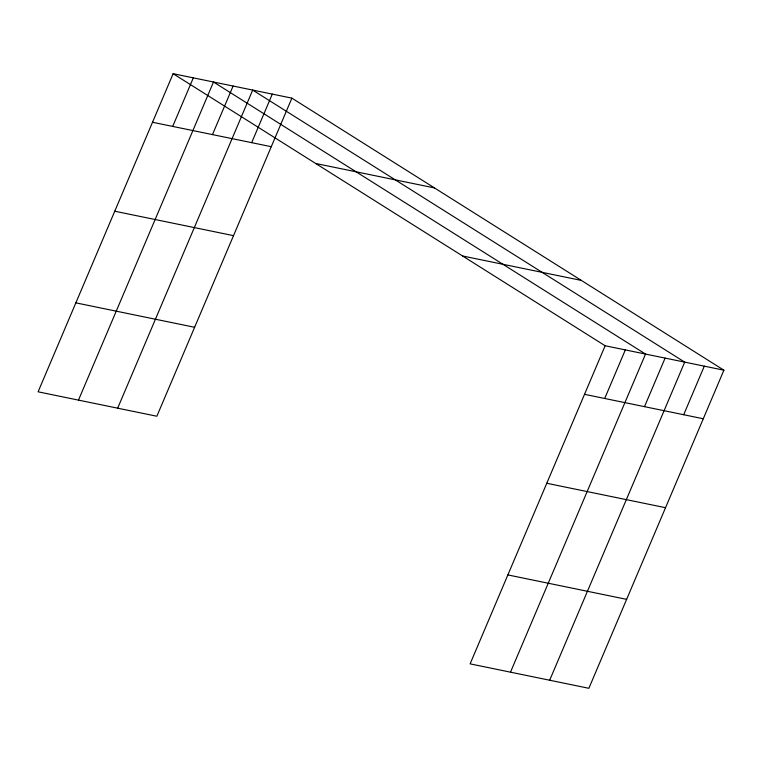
<?xml version="1.0" encoding="UTF-8"?>
<svg xmlns="http://www.w3.org/2000/svg" width="762" height="762" viewBox="0 0 762 762"><rect width="100%" height="100%" fill="white"/><g stroke="black" fill="none" stroke-linecap="round" stroke-linejoin="round"><path stroke-width="1.14" d="M291.884 98.136L173.126 73.704L38.1 391.811L156.858 416.243L291.884 98.136L723.9 370.189L588.874 688.296L470.116 663.864L605.142 345.757L723.9 370.189M172.698 126.416L193.319 77.857M78.476 400.117L213.503 82.01L645.519 354.073L510.492 672.17M212.484 134.607L233.096 86.039M117.672 408.175L252.698 90.078L684.705 362.131L549.678 680.237M251.679 142.665L272.291 94.107M604.714 398.478L625.326 349.92M644.5 406.66L665.112 358.102M683.695 414.719L704.307 366.16M152.514 122.263L271.272 146.695M315.687 163.487L434.454 187.919M462.572 255.984L581.339 280.416M114.757 211.217L233.515 235.649M584.53 394.325L703.288 418.757M75.857 302.857L194.615 327.289M546.773 483.27L665.531 507.702M507.873 574.919L626.631 599.351M173.126 73.704L605.142 345.757"/></g></svg>
